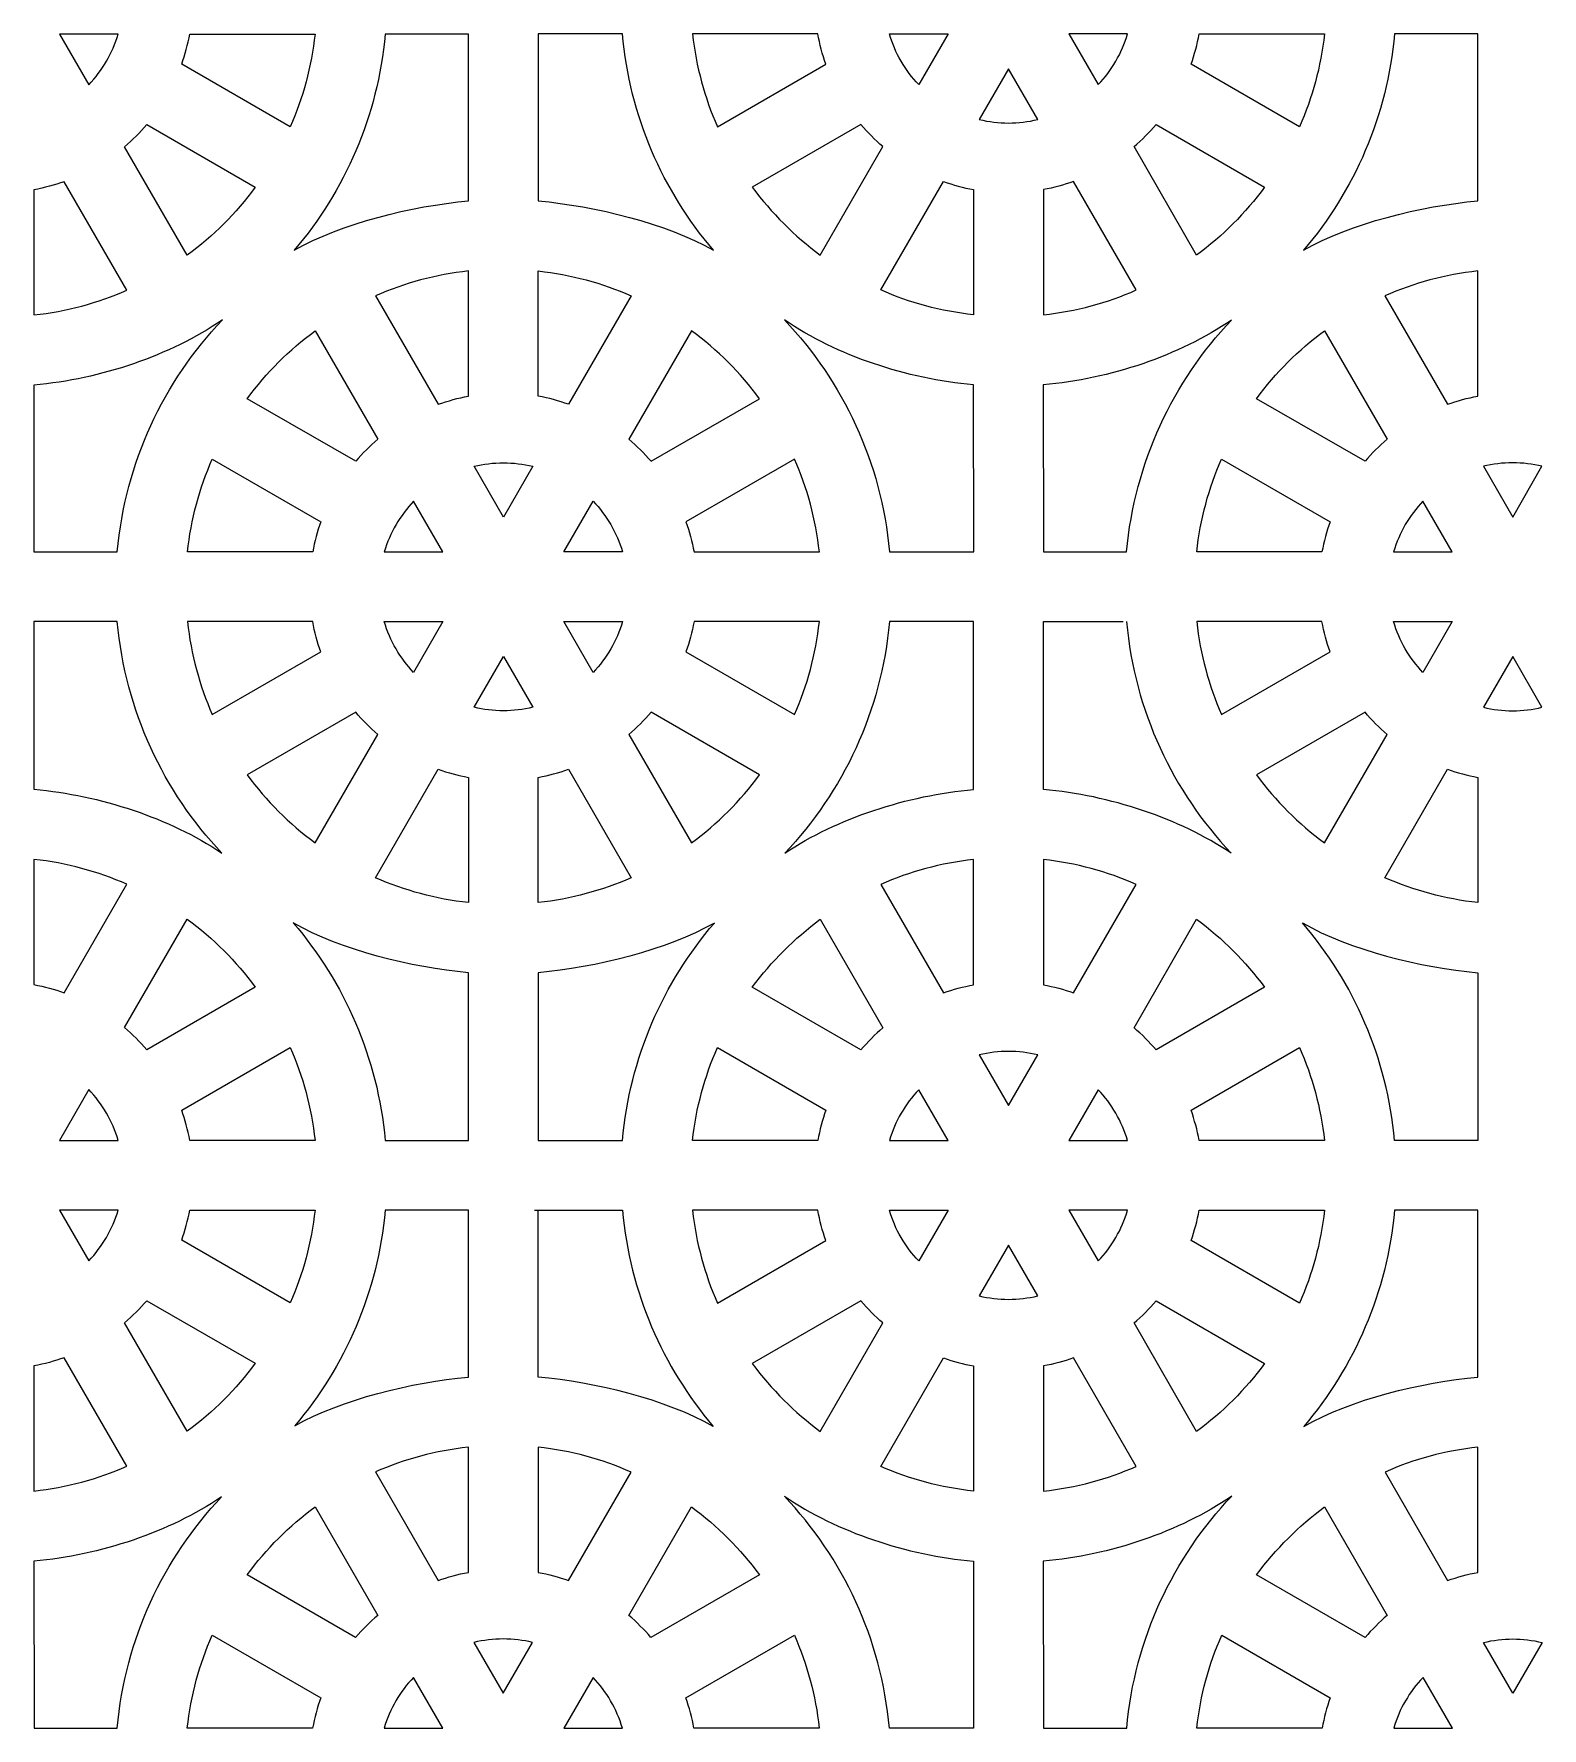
# Model space of a CAD drawing. Header units: centimetres. Extents: x -87 to 87, y -88 to 88.
# Drawn here: x 7.29 to 46.2, y -1.47 to 42.26 of the extents above; entities that cross this region are included whole.
import ezdxf

# ---------------------------------------------------------------- set-up
doc = ezdxf.new("R2010")
doc.units = ezdxf.units.CM
doc.header["$MEASUREMENT"] = 0
doc.layers.add('layer 1', color=7, linetype='Continuous')

msp = doc.modelspace()

# ---------------------------------------------------------------- linework, layer by layer
at = {"layer": 'layer 1', "color": 177, "lineweight": 9}
for points, knots in [([(7.94923, 42.25311), (7.94923, 42.25311), (9.46197, 42.25309), (9.46197, 42.25309), (9.46197, 42.25309), (9.31646, 41.75586), (9.05346, 41.30875), (8.70512, 40.94389), (8.70512, 40.94389), (8.70512, 40.94389), (7.94923, 42.25311), (7.94923, 42.25311)], [0, 0, 0, 0, 0.25, 0.25, 0.25, 0.25, 0.5, 0.5, 0.5, 0.5, 1, 1, 1, 1]), ([(13.90044, 39.85642), (14.22899, 40.60361), (14.4493, 41.40914), (14.54148, 42.25309), (14.54148, 42.25309), (14.54148, 42.25309), (11.3095, 42.25309), (11.3095, 42.25309), (11.3095, 42.25309), (11.26074, 41.98494), (11.19057, 41.72422), (11.10085, 41.4728), (11.10085, 41.4728), (11.10085, 41.4728), (13.90044, 39.85642), (13.90044, 39.85642)], [0, 0, 0, 0, 0.2, 0.2, 0.2, 0.2, 0.4, 0.4, 0.4, 0.4, 0.6, 0.6, 0.6, 0.6, 1, 1, 1, 1]), ([(18.49954, 42.25309), (18.49954, 42.25309), (18.50062, 37.94697), (18.50062, 37.94697), (18.50062, 37.94697), (17.03431, 37.81612), (15.22197, 37.3686), (14.00651, 36.67334), (14.00651, 36.67334), (15.31059, 38.20456), (16.16122, 40.13379), (16.35035, 42.25308), (16.35035, 42.25308), (16.35035, 42.25308), (18.49954, 42.25309), (18.49954, 42.25309)], [0, 0, 0, 0, 0.2, 0.2, 0.2, 0.2, 0.4, 0.4, 0.4, 0.4, 0.6, 0.6, 0.6, 0.6, 1, 1, 1, 1]), ([(20.30053, 42.25699), (20.30053, 42.25699), (22.47116, 42.25699), (22.47116, 42.25699), (22.47116, 42.25699), (22.66045, 40.13591), (23.51236, 38.20519), (24.81834, 36.67334), (24.81834, 36.67334), (23.60264, 37.36873), (21.7664, 37.81628), (20.2998, 37.94704), (20.2998, 37.94704), (20.2998, 37.94704), (20.30053, 42.25699), (20.30053, 42.25699)], [0, 0, 0, 0, 0.2, 0.2, 0.2, 0.2, 0.4, 0.4, 0.4, 0.4, 0.6, 0.6, 0.6, 0.6, 1, 1, 1, 1]), ([(24.28005, 42.25699), (24.28005, 42.25699), (27.51203, 42.25701), (27.51203, 42.25701), (27.51203, 42.25701), (27.56081, 41.98882), (27.63087, 41.72805), (27.7206, 41.4766), (27.7206, 41.4766), (27.7206, 41.4766), (24.92118, 39.86034), (24.92118, 39.86034), (24.92118, 39.86034), (24.59263, 40.60754), (24.37224, 41.41303), (24.28005, 42.25699)], [0, 0, 0, 0, 0.2, 0.2, 0.2, 0.2, 0.4, 0.4, 0.4, 0.4, 0.6, 0.6, 0.6, 0.6, 1, 1, 1, 1]), ([(30.11646, 40.94776), (30.11646, 40.94776), (30.87235, 42.25699), (30.87235, 42.25699), (30.87235, 42.25699), (30.87235, 42.25699), (29.35957, 42.25699), (29.35957, 42.25699), (29.35957, 42.25699), (29.50507, 41.75979), (29.76809, 41.31266), (30.11646, 40.94776)], [0, 0, 0, 0, 0.25, 0.25, 0.25, 0.25, 0.5, 0.5, 0.5, 0.5, 1, 1, 1, 1]), ([(33.99009, 42.25701), (33.99009, 42.25701), (35.50283, 42.25699), (35.50283, 42.25699), (35.50283, 42.25699), (35.35732, 41.75976), (35.09432, 41.31265), (34.74598, 40.94779), (34.74598, 40.94779), (34.74598, 40.94779), (33.99009, 42.25701), (33.99009, 42.25701)], [0, 0, 0, 0, 0.25, 0.25, 0.25, 0.25, 0.5, 0.5, 0.5, 0.5, 1, 1, 1, 1]), ([(39.9413, 39.86032), (40.26985, 40.60751), (40.49016, 41.41304), (40.58234, 42.25699), (40.58234, 42.25699), (40.58234, 42.25699), (37.35036, 42.25699), (37.35036, 42.25699), (37.35036, 42.25699), (37.3016, 41.98884), (37.23143, 41.72812), (37.14171, 41.4767), (37.14171, 41.4767), (37.14171, 41.4767), (39.9413, 39.86032), (39.9413, 39.86032)], [0, 0, 0, 0, 0.2, 0.2, 0.2, 0.2, 0.4, 0.4, 0.4, 0.4, 0.6, 0.6, 0.6, 0.6, 1, 1, 1, 1]), ([(40.04527, 36.67476), (41.35055, 38.20637), (42.20197, 40.13655), (42.39121, 42.25698), (42.39121, 42.25698), (42.39121, 42.25698), (44.53864, 42.25709), (44.53864, 42.25709), (44.53864, 42.25709), (44.53864, 42.25709), (44.53863, 37.94706), (44.53863, 37.94706), (44.53863, 37.94706), (43.07327, 37.81629), (41.26015, 37.36927), (40.04527, 36.67476)], [0, 0, 0, 0, 0.2, 0.2, 0.2, 0.2, 0.4, 0.4, 0.4, 0.4, 0.6, 0.6, 0.6, 0.6, 1, 1, 1, 1]), ([(31.67488, 40.04701), (31.67488, 40.04701), (32.43121, 41.35702), (32.43121, 41.35702), (32.43121, 41.35702), (32.43121, 41.35702), (33.18759, 40.04699), (33.18759, 40.04699), (33.18759, 40.04699), (32.69283, 39.927), (32.16964, 39.92705), (31.67488, 40.04701)], [0, 0, 0, 0, 0.25, 0.25, 0.25, 0.25, 0.5, 0.5, 0.5, 0.5, 1, 1, 1, 1]), ([(9.62887, 39.34389), (9.62887, 39.34389), (11.24508, 36.5445), (11.24508, 36.5445), (11.24508, 36.5445), (11.91448, 37.03712), (12.50638, 37.62901), (12.999, 38.29841), (12.999, 38.29841), (12.999, 38.29841), (10.19964, 39.91467), (10.19964, 39.91467), (10.19964, 39.91467), (10.02501, 39.70947), (9.83408, 39.51853), (9.62887, 39.34389)], [0, 0, 0, 0, 0.2, 0.2, 0.2, 0.2, 0.4, 0.4, 0.4, 0.4, 0.6, 0.6, 0.6, 0.6, 1, 1, 1, 1]), ([(27.57647, 36.54839), (26.90707, 37.04101), (26.31521, 37.63291), (25.82258, 38.30231), (25.82258, 38.30231), (25.82258, 38.30231), (28.62183, 39.91846), (28.62183, 39.91846), (28.62183, 39.91846), (28.79648, 39.71324), (28.98744, 39.52231), (29.19265, 39.34767), (29.19265, 39.34767), (29.19265, 39.34767), (27.57647, 36.54839), (27.57647, 36.54839)], [0, 0, 0, 0, 0.2, 0.2, 0.2, 0.2, 0.4, 0.4, 0.4, 0.4, 0.6, 0.6, 0.6, 0.6, 1, 1, 1, 1]), ([(35.66973, 39.34779), (35.66973, 39.34779), (37.28594, 36.5484), (37.28594, 36.5484), (37.28594, 36.5484), (37.95534, 37.04102), (38.54724, 37.63291), (39.03986, 38.30231), (39.03986, 38.30231), (39.03986, 38.30231), (36.2405, 39.91857), (36.2405, 39.91857), (36.2405, 39.91857), (36.06587, 39.71337), (35.87494, 39.52243), (35.66973, 39.34779)], [0, 0, 0, 0, 0.2, 0.2, 0.2, 0.2, 0.4, 0.4, 0.4, 0.4, 0.6, 0.6, 0.6, 0.6, 1, 1, 1, 1]), ([(7.29032, 35.00205), (7.29032, 35.00205), (7.29032, 38.23396), (7.29032, 38.23396), (7.29032, 38.23396), (7.5585, 38.28273), (7.81926, 38.3529), (8.07071, 38.44264), (8.07071, 38.44264), (8.07071, 38.44264), (9.68706, 35.64305), (9.68706, 35.64305), (9.68706, 35.64305), (8.93984, 35.31449), (8.13428, 35.09424), (7.29032, 35.00205)], [0, 0, 0, 0, 0.2, 0.2, 0.2, 0.2, 0.4, 0.4, 0.4, 0.4, 0.6, 0.6, 0.6, 0.6, 1, 1, 1, 1]), ([(30.75084, 38.44652), (30.75084, 38.44652), (29.13463, 35.64719), (29.13463, 35.64719), (29.13463, 35.64719), (29.88183, 35.31863), (30.68723, 35.0982), (31.53118, 35.00603), (31.53118, 35.00603), (31.53118, 35.00603), (31.53118, 38.23785), (31.53118, 38.23785), (31.53118, 38.23785), (31.26301, 38.28661), (31.00228, 38.35679), (30.75084, 38.44652)], [0, 0, 0, 0, 0.2, 0.2, 0.2, 0.2, 0.4, 0.4, 0.4, 0.4, 0.6, 0.6, 0.6, 0.6, 1, 1, 1, 1]), ([(33.33118, 35.00595), (33.33118, 35.00595), (33.33118, 38.23786), (33.33118, 38.23786), (33.33118, 38.23786), (33.59936, 38.28663), (33.86012, 38.3568), (34.11157, 38.44654), (34.11157, 38.44654), (34.11157, 38.44654), (35.72792, 35.64695), (35.72792, 35.64695), (35.72792, 35.64695), (34.9807, 35.31839), (34.17514, 35.09814), (33.33118, 35.00595)], [0, 0, 0, 0, 0.2, 0.2, 0.2, 0.2, 0.4, 0.4, 0.4, 0.4, 0.6, 0.6, 0.6, 0.6, 1, 1, 1, 1]), ([(17.72026, 32.69745), (17.72026, 32.69745), (16.10405, 35.49678), (16.10405, 35.49678), (16.10405, 35.49678), (16.85125, 35.82534), (17.65665, 36.04577), (18.5006, 36.13794), (18.5006, 36.13794), (18.5006, 36.13794), (18.5006, 32.90612), (18.5006, 32.90612), (18.5006, 32.90612), (18.23243, 32.85736), (17.9717, 32.78718), (17.72026, 32.69745)], [0, 0, 0, 0, 0.2, 0.2, 0.2, 0.2, 0.4, 0.4, 0.4, 0.4, 0.6, 0.6, 0.6, 0.6, 1, 1, 1, 1]), ([(20.3006, 36.13802), (20.3006, 36.13802), (20.3006, 32.90611), (20.3006, 32.90611), (20.3006, 32.90611), (20.56878, 32.85734), (20.82954, 32.78717), (21.08099, 32.69743), (21.08099, 32.69743), (21.08099, 32.69743), (22.69734, 35.49702), (22.69734, 35.49702), (22.69734, 35.49702), (21.95012, 35.82558), (21.14456, 36.04583), (20.3006, 36.13802)], [0, 0, 0, 0, 0.2, 0.2, 0.2, 0.2, 0.4, 0.4, 0.4, 0.4, 0.6, 0.6, 0.6, 0.6, 1, 1, 1, 1]), ([(44.53864, 36.13818), (44.53864, 36.13818), (44.53867, 32.90622), (44.53867, 32.90622), (44.53867, 32.90622), (44.27047, 32.85744), (44.00971, 32.78732), (43.75826, 32.69759), (43.75826, 32.69759), (43.75826, 32.69759), (42.14192, 35.49714), (42.14192, 35.49714), (42.14192, 35.49714), (42.88913, 35.8257), (43.69468, 36.04602), (44.53864, 36.13818)], [0, 0, 0, 0, 0.2, 0.2, 0.2, 0.2, 0.4, 0.4, 0.4, 0.4, 0.6, 0.6, 0.6, 0.6, 1, 1, 1, 1]), ([(7.28853, 28.88669), (7.28853, 28.88669), (7.28952, 33.19303), (7.28952, 33.19303), (7.28952, 33.19303), (9.02475, 33.34773), (10.78396, 33.94593), (12.15029, 34.87341), (12.15029, 34.87341), (10.64005, 33.28392), (9.64686, 31.19848), (9.44058, 28.88698), (9.44058, 28.88698), (9.44058, 28.88698), (9.34984, 28.88723), (9.34984, 28.88723), (9.34984, 28.88723), (9.34984, 28.88723), (7.28853, 28.88669), (7.28853, 28.88669)], [0, 0, 0, 0, 0.16666667, 0.16666667, 0.16666667, 0.16666667, 0.33333333, 0.33333333, 0.33333333, 0.33333333, 0.5, 0.5, 0.5, 0.5, 0.66666667, 0.66666667, 0.66666667, 0.66666667, 1, 1, 1, 1]), ([(14.54589, 34.59558), (13.87649, 34.10296), (13.28463, 33.51106), (12.792, 32.84166), (12.792, 32.84166), (12.792, 32.84166), (15.59125, 31.22551), (15.59125, 31.22551), (15.59125, 31.22551), (15.7659, 31.43073), (15.95686, 31.62166), (16.16207, 31.7963), (16.16207, 31.7963), (16.16207, 31.7963), (14.54589, 34.59558), (14.54589, 34.59558)], [0, 0, 0, 0, 0.2, 0.2, 0.2, 0.2, 0.4, 0.4, 0.4, 0.4, 0.6, 0.6, 0.6, 0.6, 1, 1, 1, 1]), ([(22.63915, 31.79618), (22.63915, 31.79618), (24.25536, 34.59557), (24.25536, 34.59557), (24.25536, 34.59557), (24.92476, 34.10295), (25.51666, 33.51106), (26.00928, 32.84166), (26.00928, 32.84166), (26.00928, 32.84166), (23.20992, 31.2254), (23.20992, 31.2254), (23.20992, 31.2254), (23.03529, 31.4306), (22.84436, 31.62154), (22.63915, 31.79618)], [0, 0, 0, 0, 0.2, 0.2, 0.2, 0.2, 0.4, 0.4, 0.4, 0.4, 0.6, 0.6, 0.6, 0.6, 1, 1, 1, 1]), ([(31.53417, 28.88699), (31.53417, 28.88699), (29.36063, 28.88699), (29.36063, 28.88699), (29.36063, 28.88699), (29.15434, 31.19849), (28.16116, 33.28392), (26.65093, 34.8734), (26.65093, 34.8734), (28.0158, 33.94831), (29.7987, 33.35161), (31.5312, 33.197), (31.5312, 33.197), (31.5312, 33.197), (31.53417, 28.88699), (31.53417, 28.88699)], [0, 0, 0, 0, 0.2, 0.2, 0.2, 0.2, 0.4, 0.4, 0.4, 0.4, 0.6, 0.6, 0.6, 0.6, 1, 1, 1, 1]), ([(33.33118, 28.88699), (33.33118, 28.88699), (33.33038, 33.19693), (33.33038, 33.19693), (33.33038, 33.19693), (35.06151, 33.35127), (36.82145, 33.94699), (38.18569, 34.87071), (38.18569, 34.87071), (36.67693, 33.28153), (35.68477, 31.19716), (35.47862, 28.88699), (35.47862, 28.88699), (35.47862, 28.88699), (33.33118, 28.88699), (33.33118, 28.88699)], [0, 0, 0, 0, 0.2, 0.2, 0.2, 0.2, 0.4, 0.4, 0.4, 0.4, 0.6, 0.6, 0.6, 0.6, 1, 1, 1, 1]), ([(40.58396, 34.59563), (39.91454, 34.10299), (39.32261, 33.51117), (38.82999, 32.84178), (38.82999, 32.84178), (38.82999, 32.84178), (41.62936, 31.22557), (41.62936, 31.22557), (41.62936, 31.22557), (41.804, 31.43077), (41.99493, 31.62167), (42.20015, 31.79632), (42.20015, 31.79632), (42.20015, 31.79632), (40.58396, 34.59563), (40.58396, 34.59563)], [0, 0, 0, 0, 0.2, 0.2, 0.2, 0.2, 0.4, 0.4, 0.4, 0.4, 0.6, 0.6, 0.6, 0.6, 1, 1, 1, 1]), ([(11.24947, 28.88698), (11.24947, 28.88698), (14.48145, 28.88696), (14.48145, 28.88696), (14.48145, 28.88696), (14.53023, 29.15515), (14.60029, 29.41592), (14.69002, 29.66737), (14.69002, 29.66737), (14.69002, 29.66737), (11.8906, 31.28363), (11.8906, 31.28363), (11.8906, 31.28363), (11.56205, 30.53643), (11.34166, 29.73094), (11.24947, 28.88698)], [0, 0, 0, 0, 0.2, 0.2, 0.2, 0.2, 0.4, 0.4, 0.4, 0.4, 0.6, 0.6, 0.6, 0.6, 1, 1, 1, 1]), ([(18.6443, 31.09696), (18.6443, 31.09696), (19.40063, 29.78695), (19.40063, 29.78695), (19.40063, 29.78695), (19.40063, 29.78695), (20.15701, 31.09698), (20.15701, 31.09698), (20.15701, 31.09698), (19.66225, 31.21697), (19.13906, 31.21692), (18.6443, 31.09696)], [0, 0, 0, 0, 0.25, 0.25, 0.25, 0.25, 0.5, 0.5, 0.5, 0.5, 1, 1, 1, 1]), ([(26.91072, 31.28365), (27.23927, 30.53646), (27.45958, 29.73093), (27.55176, 28.88698), (27.55176, 28.88698), (27.55176, 28.88698), (24.31978, 28.88698), (24.31978, 28.88698), (24.31978, 28.88698), (24.27102, 29.15513), (24.20085, 29.41585), (24.11113, 29.66727), (24.11113, 29.66727), (24.11113, 29.66727), (26.91072, 31.28365), (26.91072, 31.28365)], [0, 0, 0, 0, 0.2, 0.2, 0.2, 0.2, 0.4, 0.4, 0.4, 0.4, 0.6, 0.6, 0.6, 0.6, 1, 1, 1, 1]), ([(37.92857, 31.28375), (37.6, 30.53652), (37.37967, 29.73098), (37.2875, 28.887), (37.2875, 28.887), (37.2875, 28.887), (40.51945, 28.88692), (40.51945, 28.88692), (40.51945, 28.88692), (40.56821, 29.15515), (40.6383, 29.41598), (40.72806, 29.66748), (40.72806, 29.66748), (40.72806, 29.66748), (37.92857, 31.28375), (37.92857, 31.28375)], [0, 0, 0, 0, 0.2, 0.2, 0.2, 0.2, 0.4, 0.4, 0.4, 0.4, 0.6, 0.6, 0.6, 0.6, 1, 1, 1, 1]), ([(46.19503, 31.0971), (46.19503, 31.0971), (45.43866, 29.78701), (45.43866, 29.78701), (45.43866, 29.78701), (45.43866, 29.78701), (44.68234, 31.0971), (44.68234, 31.0971), (44.68234, 31.0971), (45.17702, 31.21702), (45.70035, 31.21703), (46.19503, 31.0971)], [0, 0, 0, 0, 0.25, 0.25, 0.25, 0.25, 0.5, 0.5, 0.5, 0.5, 1, 1, 1, 1]), ([(17.08588, 30.19621), (17.08588, 30.19621), (17.84177, 28.88698), (17.84177, 28.88698), (17.84177, 28.88698), (17.84177, 28.88698), (16.32899, 28.88698), (16.32899, 28.88698), (16.32899, 28.88698), (16.47449, 29.38418), (16.73751, 29.83131), (17.08588, 30.19621)], [0, 0, 0, 0, 0.25, 0.25, 0.25, 0.25, 0.5, 0.5, 0.5, 0.5, 1, 1, 1, 1]), ([(20.95951, 28.88696), (20.95951, 28.88696), (22.47225, 28.88698), (22.47225, 28.88698), (22.47225, 28.88698), (22.32674, 29.38421), (22.06374, 29.83132), (21.7154, 30.19618), (21.7154, 30.19618), (21.7154, 30.19618), (20.95951, 28.88696), (20.95951, 28.88696)], [0, 0, 0, 0, 0.25, 0.25, 0.25, 0.25, 0.5, 0.5, 0.5, 0.5, 1, 1, 1, 1]), ([(43.12393, 30.19629), (43.12393, 30.19629), (43.87982, 28.88699), (43.87982, 28.88699), (43.87982, 28.88699), (43.87982, 28.88699), (42.36702, 28.88699), (42.36702, 28.88699), (42.36702, 28.88699), (42.51252, 29.38422), (42.77554, 29.83136), (43.12393, 30.19629)], [0, 0, 0, 0, 0.25, 0.25, 0.25, 0.25, 0.5, 0.5, 0.5, 0.5, 1, 1, 1, 1]), ([(12.13666, 21.11512), (10.78204, 22.02218), (9.00294, 22.60711), (7.29032, 22.75994), (7.29032, 22.75994), (7.29032, 22.75994), (7.29032, 27.08698), (7.29032, 27.08698), (7.29032, 27.08698), (7.29032, 27.08698), (9.44058, 27.08698), (9.44058, 27.08698), (9.44058, 27.08698), (9.64622, 24.78247), (10.63411, 22.70278), (12.13666, 21.11512)], [0, 0, 0, 0, 0.2, 0.2, 0.2, 0.2, 0.4, 0.4, 0.4, 0.4, 0.6, 0.6, 0.6, 0.6, 1, 1, 1, 1]), ([(11.89053, 24.69022), (11.56196, 25.43745), (11.34163, 26.24299), (11.24946, 27.08697), (11.24946, 27.08697), (11.24946, 27.08697), (14.48141, 27.08705), (14.48141, 27.08705), (14.48141, 27.08705), (14.53017, 26.81882), (14.60026, 26.55799), (14.69002, 26.30649), (14.69002, 26.30649), (14.69002, 26.30649), (11.89053, 24.69022), (11.89053, 24.69022)], [0, 0, 0, 0, 0.2, 0.2, 0.2, 0.2, 0.4, 0.4, 0.4, 0.4, 0.6, 0.6, 0.6, 0.6, 1, 1, 1, 1]), ([(17.08589, 25.77768), (17.08589, 25.77768), (17.84178, 27.08698), (17.84178, 27.08698), (17.84178, 27.08698), (17.84178, 27.08698), (16.32898, 27.08698), (16.32898, 27.08698), (16.32898, 27.08698), (16.47448, 26.58975), (16.7375, 26.14261), (17.08589, 25.77768)], [0, 0, 0, 0, 0.25, 0.25, 0.25, 0.25, 0.5, 0.5, 0.5, 0.5, 1, 1, 1, 1]), ([(20.95946, 27.08698), (20.95946, 27.08698), (21.7154, 25.77768), (21.7154, 25.77768), (21.7154, 25.77768), (22.06376, 26.14257), (22.32673, 26.58972), (22.47223, 27.08698), (22.47223, 27.08698), (22.47223, 27.08698), (20.95946, 27.08698), (20.95946, 27.08698)], [0, 0, 0, 0, 0.25, 0.25, 0.25, 0.25, 0.5, 0.5, 0.5, 0.5, 1, 1, 1, 1]), ([(26.91073, 24.69022), (26.91073, 24.69022), (24.11112, 26.30656), (24.11112, 26.30656), (24.11112, 26.30656), (24.20085, 26.55803), (24.2712, 26.81876), (24.31997, 27.08698), (24.31997, 27.08698), (24.31997, 27.08698), (27.55176, 27.08698), (27.55176, 27.08698), (27.55176, 27.08698), (27.45959, 26.243), (27.23928, 25.43743), (26.91073, 24.69022)], [0, 0, 0, 0, 0.2, 0.2, 0.2, 0.2, 0.4, 0.4, 0.4, 0.4, 0.6, 0.6, 0.6, 0.6, 1, 1, 1, 1]), ([(26.66055, 21.11064), (28.16538, 22.69886), (29.15481, 24.78036), (29.36064, 27.08698), (29.36064, 27.08698), (29.36064, 27.08698), (31.53118, 27.08699), (31.53118, 27.08699), (31.53118, 27.08699), (31.53118, 27.08699), (31.53117, 22.75606), (31.53117, 22.75606), (31.53117, 22.75606), (29.81808, 22.60318), (28.01543, 22.01809), (26.66055, 21.11064)], [0, 0, 0, 0, 0.2, 0.2, 0.2, 0.2, 0.4, 0.4, 0.4, 0.4, 0.6, 0.6, 0.6, 0.6, 1, 1, 1, 1]), ([(35.47862, 27.08699), (35.68448, 24.7801), (36.67418, 22.69838), (38.17937, 21.11008), (38.17937, 21.11008), (36.82428, 22.01785), (35.04463, 22.60315), (33.33118, 22.75605), (33.33118, 22.75605), (33.33118, 22.75605), (33.33118, 27.08698), (33.33118, 27.08698), (33.33118, 27.08698), (33.33118, 27.08698), (35.39299, 27.08698), (35.39299, 27.08698), (35.39299, 27.08698), (35.39299, 27.08698), (35.39299, 27.08699), (35.39299, 27.08699)], [0, 0, 0, 0, 0.16666667, 0.16666667, 0.16666667, 0.16666667, 0.33333333, 0.33333333, 0.33333333, 0.33333333, 0.5, 0.5, 0.5, 0.5, 0.66666667, 0.66666667, 0.66666667, 0.66666667, 1, 1, 1, 1]), ([(37.28751, 27.08699), (37.28751, 27.08699), (40.51949, 27.08701), (40.51949, 27.08701), (40.51949, 27.08701), (40.56827, 26.81882), (40.63833, 26.55805), (40.72806, 26.3066), (40.72806, 26.3066), (40.72806, 26.3066), (37.92864, 24.69034), (37.92864, 24.69034), (37.92864, 24.69034), (37.60009, 25.43754), (37.3797, 26.24303), (37.28751, 27.08699)], [0, 0, 0, 0, 0.2, 0.2, 0.2, 0.2, 0.4, 0.4, 0.4, 0.4, 0.6, 0.6, 0.6, 0.6, 1, 1, 1, 1]), ([(43.12392, 25.77776), (43.12392, 25.77776), (43.87981, 27.08699), (43.87981, 27.08699), (43.87981, 27.08699), (43.87981, 27.08699), (42.36703, 27.08699), (42.36703, 27.08699), (42.36703, 27.08699), (42.51253, 26.58979), (42.77555, 26.14266), (43.12392, 25.77776)], [0, 0, 0, 0, 0.25, 0.25, 0.25, 0.25, 0.5, 0.5, 0.5, 0.5, 1, 1, 1, 1]), ([(20.15699, 24.87687), (20.15699, 24.87687), (19.40062, 26.18696), (19.40062, 26.18696), (19.40062, 26.18696), (19.40062, 26.18696), (18.6443, 24.87687), (18.6443, 24.87687), (18.6443, 24.87687), (19.13898, 24.75695), (19.66231, 24.75694), (20.15699, 24.87687)], [0, 0, 0, 0, 0.25, 0.25, 0.25, 0.25, 0.5, 0.5, 0.5, 0.5, 1, 1, 1, 1]), ([(44.68234, 24.87701), (44.68234, 24.87701), (45.43867, 26.18702), (45.43867, 26.18702), (45.43867, 26.18702), (45.43867, 26.18702), (46.19505, 24.87699), (46.19505, 24.87699), (46.19505, 24.87699), (45.70029, 24.757), (45.1771, 24.75705), (44.68234, 24.87701)], [0, 0, 0, 0, 0.25, 0.25, 0.25, 0.25, 0.5, 0.5, 0.5, 0.5, 1, 1, 1, 1]), ([(14.54592, 21.37834), (13.8765, 21.87098), (13.28457, 22.4628), (12.79195, 23.13219), (12.79195, 23.13219), (12.79195, 23.13219), (15.59132, 24.7484), (15.59132, 24.7484), (15.59132, 24.7484), (15.76596, 24.5432), (15.95689, 24.3523), (16.16211, 24.17765), (16.16211, 24.17765), (16.16211, 24.17765), (14.54592, 21.37834), (14.54592, 21.37834)], [0, 0, 0, 0, 0.2, 0.2, 0.2, 0.2, 0.4, 0.4, 0.4, 0.4, 0.6, 0.6, 0.6, 0.6, 1, 1, 1, 1]), ([(26.00921, 23.13225), (25.51659, 22.46282), (24.92457, 21.87133), (24.25514, 21.37867), (24.25514, 21.37867), (24.25514, 21.37867), (22.63914, 24.17766), (22.63914, 24.17766), (22.63914, 24.17766), (22.84434, 24.35229), (23.03526, 24.54321), (23.2099, 24.74842), (23.2099, 24.74842), (23.2099, 24.74842), (26.00921, 23.13225), (26.00921, 23.13225)], [0, 0, 0, 0, 0.2, 0.2, 0.2, 0.2, 0.4, 0.4, 0.4, 0.4, 0.6, 0.6, 0.6, 0.6, 1, 1, 1, 1]), ([(40.58393, 21.37839), (39.91453, 21.87101), (39.32267, 22.46291), (38.83004, 23.13231), (38.83004, 23.13231), (38.83004, 23.13231), (41.62929, 24.74846), (41.62929, 24.74846), (41.62929, 24.74846), (41.80394, 24.54324), (41.9949, 24.35231), (42.20011, 24.17767), (42.20011, 24.17767), (42.20011, 24.17767), (40.58393, 21.37839), (40.58393, 21.37839)], [0, 0, 0, 0, 0.2, 0.2, 0.2, 0.2, 0.4, 0.4, 0.4, 0.4, 0.6, 0.6, 0.6, 0.6, 1, 1, 1, 1]), ([(18.5006, 19.83579), (18.5006, 19.83579), (18.50063, 23.06775), (18.50063, 23.06775), (18.50063, 23.06775), (18.23243, 23.11653), (17.97167, 23.18665), (17.72022, 23.27638), (17.72022, 23.27638), (17.72022, 23.27638), (16.10388, 20.47683), (16.10388, 20.47683), (16.10388, 20.47683), (16.85109, 20.14827), (17.65664, 19.92795), (18.5006, 19.83579)], [0, 0, 0, 0, 0.2, 0.2, 0.2, 0.2, 0.4, 0.4, 0.4, 0.4, 0.6, 0.6, 0.6, 0.6, 1, 1, 1, 1]), ([(21.08101, 23.27645), (20.82955, 23.18672), (20.56878, 23.11653), (20.30057, 23.06775), (20.30057, 23.06775), (20.30057, 23.06775), (20.3006, 19.83579), (20.3006, 19.83579), (20.3006, 19.83579), (21.14456, 19.92796), (21.94998, 20.14856), (22.6972, 20.47712), (22.6972, 20.47712), (22.6972, 20.47712), (21.08101, 23.27645), (21.08101, 23.27645)], [0, 0, 0, 0, 0.2, 0.2, 0.2, 0.2, 0.4, 0.4, 0.4, 0.4, 0.6, 0.6, 0.6, 0.6, 1, 1, 1, 1]), ([(43.7583, 23.27652), (43.7583, 23.27652), (42.14209, 20.47719), (42.14209, 20.47719), (42.14209, 20.47719), (42.88929, 20.14863), (43.69469, 19.9282), (44.53864, 19.83603), (44.53864, 19.83603), (44.53864, 19.83603), (44.53864, 23.06785), (44.53864, 23.06785), (44.53864, 23.06785), (44.27047, 23.11661), (44.00974, 23.18679), (43.7583, 23.27652)], [0, 0, 0, 0, 0.2, 0.2, 0.2, 0.2, 0.4, 0.4, 0.4, 0.4, 0.6, 0.6, 0.6, 0.6, 1, 1, 1, 1]), ([(8.07073, 17.51041), (7.81927, 17.60014), (7.5585, 17.67033), (7.29029, 17.71911), (7.29029, 17.71911), (7.29029, 17.71911), (7.29032, 20.95107), (7.29032, 20.95107), (7.29032, 20.95107), (8.13428, 20.8589), (8.9397, 20.6383), (9.68692, 20.30974), (9.68692, 20.30974), (9.68692, 20.30974), (8.07073, 17.51041), (8.07073, 17.51041)], [0, 0, 0, 0, 0.2, 0.2, 0.2, 0.2, 0.4, 0.4, 0.4, 0.4, 0.6, 0.6, 0.6, 0.6, 1, 1, 1, 1]), ([(31.53118, 20.94718), (31.53118, 20.94718), (31.53121, 17.71522), (31.53121, 17.71522), (31.53121, 17.71522), (31.26301, 17.66644), (31.00225, 17.59632), (30.7508, 17.50659), (30.7508, 17.50659), (30.7508, 17.50659), (29.13446, 20.30614), (29.13446, 20.30614), (29.13446, 20.30614), (29.88167, 20.6347), (30.68722, 20.85502), (31.53118, 20.94718)], [0, 0, 0, 0, 0.2, 0.2, 0.2, 0.2, 0.4, 0.4, 0.4, 0.4, 0.6, 0.6, 0.6, 0.6, 1, 1, 1, 1]), ([(34.11159, 17.50652), (33.86013, 17.59625), (33.59936, 17.66644), (33.33115, 17.71522), (33.33115, 17.71522), (33.33115, 17.71522), (33.33118, 20.94718), (33.33118, 20.94718), (33.33118, 20.94718), (34.17514, 20.85501), (34.98056, 20.63441), (35.72778, 20.30585), (35.72778, 20.30585), (35.72778, 20.30585), (34.11159, 17.50652), (34.11159, 17.50652)], [0, 0, 0, 0, 0.2, 0.2, 0.2, 0.2, 0.4, 0.4, 0.4, 0.4, 0.6, 0.6, 0.6, 0.6, 1, 1, 1, 1]), ([(12.99893, 17.65461), (12.50631, 18.32404), (11.91429, 18.91553), (11.24486, 19.40819), (11.24486, 19.40819), (11.24486, 19.40819), (9.62886, 16.6092), (9.62886, 16.6092), (9.62886, 16.6092), (9.83406, 16.43457), (10.02498, 16.24365), (10.19962, 16.03844), (10.19962, 16.03844), (10.19962, 16.03844), (12.99893, 17.65461), (12.99893, 17.65461)], [0, 0, 0, 0, 0.2, 0.2, 0.2, 0.2, 0.4, 0.4, 0.4, 0.4, 0.6, 0.6, 0.6, 0.6, 1, 1, 1, 1]), ([(18.5006, 13.69988), (18.5006, 13.69988), (16.35036, 13.69988), (16.35036, 13.69988), (16.35036, 13.69988), (16.15999, 15.83319), (15.29926, 17.77381), (13.98048, 19.30981), (13.98048, 19.30981), (15.19983, 18.60929), (17.02787, 18.15833), (18.50059, 18.02691), (18.50059, 18.02691), (18.50059, 18.02691), (18.5006, 13.69988), (18.5006, 13.69988)], [0, 0, 0, 0, 0.2, 0.2, 0.2, 0.2, 0.4, 0.4, 0.4, 0.4, 0.6, 0.6, 0.6, 0.6, 1, 1, 1, 1]), ([(24.84315, 19.30875), (23.52312, 17.77227), (22.66164, 15.83051), (22.47116, 13.69599), (22.47116, 13.69599), (22.47116, 13.69599), (20.3006, 13.69988), (20.3006, 13.69988), (20.3006, 13.69988), (20.3006, 13.69988), (20.3006, 18.02692), (20.3006, 18.02692), (20.3006, 18.02692), (21.77265, 18.15828), (23.62416, 18.6088), (24.84315, 19.30875)], [0, 0, 0, 0, 0.2, 0.2, 0.2, 0.2, 0.4, 0.4, 0.4, 0.4, 0.6, 0.6, 0.6, 0.6, 1, 1, 1, 1]), ([(27.5765, 19.40463), (26.90708, 18.91199), (26.31515, 18.32017), (25.82253, 17.65078), (25.82253, 17.65078), (25.82253, 17.65078), (28.6219, 16.03457), (28.6219, 16.03457), (28.6219, 16.03457), (28.79654, 16.23977), (28.98747, 16.43067), (29.19269, 16.60532), (29.19269, 16.60532), (29.19269, 16.60532), (27.5765, 19.40463), (27.5765, 19.40463)], [0, 0, 0, 0, 0.2, 0.2, 0.2, 0.2, 0.4, 0.4, 0.4, 0.4, 0.6, 0.6, 0.6, 0.6, 1, 1, 1, 1]), ([(39.03979, 17.65072), (38.54717, 18.32015), (37.95515, 18.91164), (37.28572, 19.4043), (37.28572, 19.4043), (37.28572, 19.4043), (35.66972, 16.60531), (35.66972, 16.60531), (35.66972, 16.60531), (35.87492, 16.43068), (36.06584, 16.23976), (36.24048, 16.03455), (36.24048, 16.03455), (36.24048, 16.03455), (39.03979, 17.65072), (39.03979, 17.65072)], [0, 0, 0, 0, 0.2, 0.2, 0.2, 0.2, 0.4, 0.4, 0.4, 0.4, 0.6, 0.6, 0.6, 0.6, 1, 1, 1, 1]), ([(44.53865, 13.69599), (44.53865, 13.69599), (44.53866, 18.027), (44.53866, 18.027), (44.53866, 18.027), (43.06572, 18.15845), (41.23759, 18.60944), (40.01807, 19.3101), (40.01807, 19.3101), (41.33875, 17.77342), (42.20069, 15.83114), (42.39122, 13.69599), (42.39122, 13.69599), (42.39122, 13.69599), (44.53865, 13.69599), (44.53865, 13.69599)], [0, 0, 0, 0, 0.2, 0.2, 0.2, 0.2, 0.4, 0.4, 0.4, 0.4, 0.6, 0.6, 0.6, 0.6, 1, 1, 1, 1]), ([(13.90045, 16.09664), (13.90045, 16.09664), (11.10084, 14.4803), (11.10084, 14.4803), (11.10084, 14.4803), (11.19057, 14.22883), (11.26092, 13.9681), (11.30969, 13.69988), (11.30969, 13.69988), (11.30969, 13.69988), (14.54148, 13.69988), (14.54148, 13.69988), (14.54148, 13.69988), (14.44931, 14.54386), (14.229, 15.34943), (13.90045, 16.09664)], [0, 0, 0, 0, 0.2, 0.2, 0.2, 0.2, 0.4, 0.4, 0.4, 0.4, 0.6, 0.6, 0.6, 0.6, 1, 1, 1, 1]), ([(24.92111, 16.09275), (24.59254, 15.34552), (24.37221, 14.53998), (24.28004, 13.696), (24.28004, 13.696), (24.28004, 13.696), (27.51199, 13.69592), (27.51199, 13.69592), (27.51199, 13.69592), (27.56075, 13.96415), (27.63084, 14.22498), (27.7206, 14.47648), (27.7206, 14.47648), (27.7206, 14.47648), (24.92111, 16.09275), (24.92111, 16.09275)], [0, 0, 0, 0, 0.2, 0.2, 0.2, 0.2, 0.4, 0.4, 0.4, 0.4, 0.6, 0.6, 0.6, 0.6, 1, 1, 1, 1]), ([(33.18757, 15.9061), (33.18757, 15.9061), (32.4312, 14.59601), (32.4312, 14.59601), (32.4312, 14.59601), (32.4312, 14.59601), (31.67488, 15.9061), (31.67488, 15.9061), (31.67488, 15.9061), (32.16956, 16.02602), (32.69289, 16.02603), (33.18757, 15.9061)], [0, 0, 0, 0, 0.25, 0.25, 0.25, 0.25, 0.5, 0.5, 0.5, 0.5, 1, 1, 1, 1]), ([(39.94131, 16.09275), (39.94131, 16.09275), (37.1417, 14.47641), (37.1417, 14.47641), (37.1417, 14.47641), (37.23143, 14.22494), (37.30178, 13.96421), (37.35055, 13.69599), (37.35055, 13.69599), (37.35055, 13.69599), (40.58234, 13.69599), (40.58234, 13.69599), (40.58234, 13.69599), (40.49017, 14.53997), (40.26986, 15.34554), (39.94131, 16.09275)], [0, 0, 0, 0, 0.2, 0.2, 0.2, 0.2, 0.4, 0.4, 0.4, 0.4, 0.6, 0.6, 0.6, 0.6, 1, 1, 1, 1]), ([(7.94918, 13.69988), (7.94918, 13.69988), (8.70512, 15.00918), (8.70512, 15.00918), (8.70512, 15.00918), (9.05348, 14.64429), (9.31645, 14.19714), (9.46195, 13.69988), (9.46195, 13.69988), (9.46195, 13.69988), (7.94918, 13.69988), (7.94918, 13.69988)], [0, 0, 0, 0, 0.25, 0.25, 0.25, 0.25, 0.5, 0.5, 0.5, 0.5, 1, 1, 1, 1]), ([(30.11647, 15.00529), (30.11647, 15.00529), (30.87236, 13.69599), (30.87236, 13.69599), (30.87236, 13.69599), (30.87236, 13.69599), (29.35956, 13.69599), (29.35956, 13.69599), (29.35956, 13.69599), (29.50506, 14.19322), (29.76808, 14.64036), (30.11647, 15.00529)], [0, 0, 0, 0, 0.25, 0.25, 0.25, 0.25, 0.5, 0.5, 0.5, 0.5, 1, 1, 1, 1]), ([(33.99004, 13.69599), (33.99004, 13.69599), (34.74598, 15.00529), (34.74598, 15.00529), (34.74598, 15.00529), (35.09434, 14.6404), (35.35731, 14.19325), (35.50281, 13.69599), (35.50281, 13.69599), (35.50281, 13.69599), (33.99004, 13.69599), (33.99004, 13.69599)], [0, 0, 0, 0, 0.25, 0.25, 0.25, 0.25, 0.5, 0.5, 0.5, 0.5, 1, 1, 1, 1]), ([(7.94923, 11.8999), (7.94923, 11.8999), (9.46197, 11.89988), (9.46197, 11.89988), (9.46197, 11.89988), (9.31646, 11.40265), (9.05346, 10.95554), (8.70512, 10.59068), (8.70512, 10.59068), (8.70512, 10.59068), (7.94923, 11.8999), (7.94923, 11.8999)], [0, 0, 0, 0, 0.25, 0.25, 0.25, 0.25, 0.5, 0.5, 0.5, 0.5, 1, 1, 1, 1]), ([(13.90044, 9.50321), (14.22899, 10.2504), (14.4493, 11.05593), (14.54148, 11.89988), (14.54148, 11.89988), (14.54148, 11.89988), (11.3095, 11.89988), (11.3095, 11.89988), (11.3095, 11.89988), (11.26074, 11.63173), (11.19057, 11.37101), (11.10085, 11.11959), (11.10085, 11.11959), (11.10085, 11.11959), (13.90044, 9.50321), (13.90044, 9.50321)], [0, 0, 0, 0, 0.2, 0.2, 0.2, 0.2, 0.4, 0.4, 0.4, 0.4, 0.6, 0.6, 0.6, 0.6, 1, 1, 1, 1]), ([(14.01822, 6.33222), (15.31554, 7.86051), (16.16151, 9.78387), (16.35007, 11.89672), (16.35007, 11.89672), (16.35007, 11.89672), (18.49778, 11.89599), (18.49778, 11.89599), (18.49778, 11.89599), (18.49778, 11.89599), (18.49777, 7.58995), (18.49777, 7.58995), (18.49777, 7.58995), (17.04268, 7.4601), (15.22681, 7.0184), (14.01822, 6.33222)], [0, 0, 0, 0, 0.2, 0.2, 0.2, 0.2, 0.4, 0.4, 0.4, 0.4, 0.6, 0.6, 0.6, 0.6, 1, 1, 1, 1]), ([(20.20076, 11.89599), (20.20076, 11.89599), (20.29778, 11.89599), (20.29778, 11.89599), (20.29778, 11.89599), (20.29778, 11.89599), (22.47116, 11.89599), (22.47116, 11.89599), (22.47116, 11.89599), (22.66024, 9.77728), (23.51045, 7.84852), (24.81394, 6.3175), (24.81394, 6.3175), (23.59897, 7.0121), (21.76325, 7.45917), (20.29778, 7.58994), (20.29778, 7.58994), (20.29778, 7.58994), (20.29778, 11.89599), (20.29778, 11.89599), (20.29778, 11.89599), (20.29778, 11.89599), (20.29778, 11.89989), (20.29778, 11.89989)], [0, 0, 0, 0, 0.14285714, 0.14285714, 0.14285714, 0.14285714, 0.28571429, 0.28571429, 0.28571429, 0.28571429, 0.42857143, 0.42857143, 0.42857143, 0.42857143, 0.57142857, 0.57142857, 0.57142857, 0.57142857, 0.71428571, 0.71428571, 0.71428571, 0.71428571, 1, 1, 1, 1]), ([(24.28005, 11.89599), (24.28005, 11.89599), (27.51203, 11.89601), (27.51203, 11.89601), (27.51203, 11.89601), (27.56081, 11.62782), (27.63087, 11.36705), (27.7206, 11.1156), (27.7206, 11.1156), (27.7206, 11.1156), (24.92118, 9.49934), (24.92118, 9.49934), (24.92118, 9.49934), (24.59263, 10.24654), (24.37224, 11.05203), (24.28005, 11.89599)], [0, 0, 0, 0, 0.2, 0.2, 0.2, 0.2, 0.4, 0.4, 0.4, 0.4, 0.6, 0.6, 0.6, 0.6, 1, 1, 1, 1]), ([(30.11646, 10.58676), (30.11646, 10.58676), (30.87235, 11.89599), (30.87235, 11.89599), (30.87235, 11.89599), (30.87235, 11.89599), (29.35957, 11.89599), (29.35957, 11.89599), (29.35957, 11.89599), (29.50507, 11.39879), (29.76809, 10.95166), (30.11646, 10.58676)], [0, 0, 0, 0, 0.25, 0.25, 0.25, 0.25, 0.5, 0.5, 0.5, 0.5, 1, 1, 1, 1]), ([(33.99009, 11.89601), (33.99009, 11.89601), (35.50283, 11.89599), (35.50283, 11.89599), (35.50283, 11.89599), (35.35732, 11.39876), (35.09432, 10.95165), (34.74598, 10.58679), (34.74598, 10.58679), (34.74598, 10.58679), (33.99009, 11.89601), (33.99009, 11.89601)], [0, 0, 0, 0, 0.25, 0.25, 0.25, 0.25, 0.5, 0.5, 0.5, 0.5, 1, 1, 1, 1]), ([(39.9413, 9.49932), (40.26985, 10.24651), (40.49016, 11.05204), (40.58234, 11.89599), (40.58234, 11.89599), (40.58234, 11.89599), (37.35036, 11.89599), (37.35036, 11.89599), (37.35036, 11.89599), (37.3016, 11.62784), (37.23143, 11.36712), (37.14171, 11.1157), (37.14171, 11.1157), (37.14171, 11.1157), (39.9413, 9.49932), (39.9413, 9.49932)], [0, 0, 0, 0, 0.2, 0.2, 0.2, 0.2, 0.4, 0.4, 0.4, 0.4, 0.6, 0.6, 0.6, 0.6, 1, 1, 1, 1]), ([(44.54039, 11.89599), (44.54039, 11.89599), (44.54148, 7.58987), (44.54148, 7.58987), (44.54148, 7.58987), (43.07517, 7.45902), (41.26283, 7.0115), (40.04737, 6.31624), (40.04737, 6.31624), (41.35145, 7.84746), (42.20208, 9.77669), (42.39121, 11.89598), (42.39121, 11.89598), (42.39121, 11.89598), (44.54039, 11.89599), (44.54039, 11.89599)], [0, 0, 0, 0, 0.2, 0.2, 0.2, 0.2, 0.4, 0.4, 0.4, 0.4, 0.6, 0.6, 0.6, 0.6, 1, 1, 1, 1]), ([(31.67488, 9.68601), (31.67488, 9.68601), (32.43121, 10.99602), (32.43121, 10.99602), (32.43121, 10.99602), (32.43121, 10.99602), (33.18759, 9.68599), (33.18759, 9.68599), (33.18759, 9.68599), (32.69283, 9.566), (32.16964, 9.56605), (31.67488, 9.68601)], [0, 0, 0, 0, 0.25, 0.25, 0.25, 0.25, 0.5, 0.5, 0.5, 0.5, 1, 1, 1, 1]), ([(9.62887, 8.99068), (9.62887, 8.99068), (11.24508, 6.19129), (11.24508, 6.19129), (11.24508, 6.19129), (11.91448, 6.68391), (12.50638, 7.2758), (12.999, 7.9452), (12.999, 7.9452), (12.999, 7.9452), (10.19964, 9.56146), (10.19964, 9.56146), (10.19964, 9.56146), (10.02501, 9.35626), (9.83408, 9.16532), (9.62887, 8.99068)], [0, 0, 0, 0, 0.2, 0.2, 0.2, 0.2, 0.4, 0.4, 0.4, 0.4, 0.6, 0.6, 0.6, 0.6, 1, 1, 1, 1]), ([(27.57647, 6.18739), (26.90707, 6.68001), (26.31521, 7.27191), (25.82258, 7.94131), (25.82258, 7.94131), (25.82258, 7.94131), (28.62183, 9.55746), (28.62183, 9.55746), (28.62183, 9.55746), (28.79648, 9.35224), (28.98744, 9.16131), (29.19265, 8.98667), (29.19265, 8.98667), (29.19265, 8.98667), (27.57647, 6.18739), (27.57647, 6.18739)], [0, 0, 0, 0, 0.2, 0.2, 0.2, 0.2, 0.4, 0.4, 0.4, 0.4, 0.6, 0.6, 0.6, 0.6, 1, 1, 1, 1]), ([(35.66973, 8.98679), (35.66973, 8.98679), (37.28594, 6.1874), (37.28594, 6.1874), (37.28594, 6.1874), (37.95534, 6.68002), (38.54724, 7.27191), (39.03986, 7.94131), (39.03986, 7.94131), (39.03986, 7.94131), (36.2405, 9.55757), (36.2405, 9.55757), (36.2405, 9.55757), (36.06587, 9.35237), (35.87494, 9.16143), (35.66973, 8.98679)], [0, 0, 0, 0, 0.2, 0.2, 0.2, 0.2, 0.4, 0.4, 0.4, 0.4, 0.6, 0.6, 0.6, 0.6, 1, 1, 1, 1]), ([(7.29032, 4.64884), (7.29032, 4.64884), (7.29032, 7.88075), (7.29032, 7.88075), (7.29032, 7.88075), (7.5585, 7.92952), (7.81926, 7.99969), (8.07071, 8.08943), (8.07071, 8.08943), (8.07071, 8.08943), (9.68706, 5.28984), (9.68706, 5.28984), (9.68706, 5.28984), (8.93984, 4.96128), (8.13428, 4.74103), (7.29032, 4.64884)], [0, 0, 0, 0, 0.2, 0.2, 0.2, 0.2, 0.4, 0.4, 0.4, 0.4, 0.6, 0.6, 0.6, 0.6, 1, 1, 1, 1]), ([(30.75084, 8.08552), (30.75084, 8.08552), (29.13463, 5.28619), (29.13463, 5.28619), (29.13463, 5.28619), (29.88183, 4.95763), (30.68723, 4.7372), (31.53118, 4.64503), (31.53118, 4.64503), (31.53118, 4.64503), (31.53118, 7.87685), (31.53118, 7.87685), (31.53118, 7.87685), (31.26301, 7.92561), (31.00228, 7.99579), (30.75084, 8.08552)], [0, 0, 0, 0, 0.2, 0.2, 0.2, 0.2, 0.4, 0.4, 0.4, 0.4, 0.6, 0.6, 0.6, 0.6, 1, 1, 1, 1]), ([(33.33118, 4.64495), (33.33118, 4.64495), (33.33118, 7.87686), (33.33118, 7.87686), (33.33118, 7.87686), (33.59936, 7.92563), (33.86012, 7.9958), (34.11157, 8.08554), (34.11157, 8.08554), (34.11157, 8.08554), (35.72792, 5.28595), (35.72792, 5.28595), (35.72792, 5.28595), (34.9807, 4.95739), (34.17514, 4.73714), (33.33118, 4.64495)], [0, 0, 0, 0, 0.2, 0.2, 0.2, 0.2, 0.4, 0.4, 0.4, 0.4, 0.6, 0.6, 0.6, 0.6, 1, 1, 1, 1]), ([(18.49778, 5.78107), (18.49778, 5.78107), (18.49781, 2.54911), (18.49781, 2.54911), (18.49781, 2.54911), (18.22961, 2.50033), (17.96885, 2.43021), (17.7174, 2.34048), (17.7174, 2.34048), (17.7174, 2.34048), (16.10106, 5.14003), (16.10106, 5.14003), (16.10106, 5.14003), (16.84827, 5.46859), (17.65382, 5.68891), (18.49778, 5.78107)], [0, 0, 0, 0, 0.2, 0.2, 0.2, 0.2, 0.4, 0.4, 0.4, 0.4, 0.6, 0.6, 0.6, 0.6, 1, 1, 1, 1]), ([(21.07819, 2.34041), (20.82673, 2.43014), (20.56596, 2.50033), (20.29775, 2.54911), (20.29775, 2.54911), (20.29775, 2.54911), (20.29778, 5.78107), (20.29778, 5.78107), (20.29778, 5.78107), (21.14174, 5.6889), (21.94716, 5.4683), (22.69438, 5.13974), (22.69438, 5.13974), (22.69438, 5.13974), (21.07819, 2.34041), (21.07819, 2.34041)], [0, 0, 0, 0, 0.2, 0.2, 0.2, 0.2, 0.4, 0.4, 0.4, 0.4, 0.6, 0.6, 0.6, 0.6, 1, 1, 1, 1]), ([(43.76112, 2.34035), (43.76112, 2.34035), (42.14491, 5.13968), (42.14491, 5.13968), (42.14491, 5.13968), (42.89211, 5.46824), (43.69751, 5.68867), (44.54146, 5.78084), (44.54146, 5.78084), (44.54146, 5.78084), (44.54146, 2.54902), (44.54146, 2.54902), (44.54146, 2.54902), (44.27329, 2.50026), (44.01256, 2.43008), (43.76112, 2.34035)], [0, 0, 0, 0, 0.2, 0.2, 0.2, 0.2, 0.4, 0.4, 0.4, 0.4, 0.6, 0.6, 0.6, 0.6, 1, 1, 1, 1]), ([(12.13052, 4.49848), (10.62979, 2.91122), (9.64326, 0.83274), (9.43776, -1.47012), (9.43776, -1.47012), (9.43776, -1.47012), (7.29139, -1.47012), (7.29139, -1.47012), (7.29139, -1.47012), (7.29139, -1.47012), (7.28952, 2.83982), (7.28952, 2.83982), (7.28952, 2.83982), (9.01177, 2.99337), (10.77089, 3.58337), (12.13052, 4.49848)], [0, 0, 0, 0, 0.2, 0.2, 0.2, 0.2, 0.4, 0.4, 0.4, 0.4, 0.6, 0.6, 0.6, 0.6, 1, 1, 1, 1]), ([(31.53118, -1.47012), (31.53118, -1.47012), (31.5312, 2.836), (31.5312, 2.836), (31.5312, 2.836), (29.7971, 2.99076), (28.01514, 3.58841), (26.64945, 4.51497), (26.64945, 4.51497), (28.15894, 2.92564), (29.1516, 0.84073), (29.35782, -1.47012), (29.35782, -1.47012), (29.35782, -1.47012), (31.53118, -1.47012), (31.53118, -1.47012)], [0, 0, 0, 0, 0.2, 0.2, 0.2, 0.2, 0.4, 0.4, 0.4, 0.4, 0.6, 0.6, 0.6, 0.6, 1, 1, 1, 1]), ([(33.33117, -1.47012), (33.33117, -1.47012), (33.33038, 2.83593), (33.33038, 2.83593), (33.33038, 2.83593), (35.06561, 2.99063), (36.82482, 3.58883), (38.19115, 4.51631), (38.19115, 4.51631), (36.68091, 2.92682), (35.68772, 0.84138), (35.48144, -1.47012), (35.48144, -1.47012), (35.48144, -1.47012), (33.33117, -1.47012), (33.33117, -1.47012)], [0, 0, 0, 0, 0.2, 0.2, 0.2, 0.2, 0.4, 0.4, 0.4, 0.4, 0.6, 0.6, 0.6, 0.6, 1, 1, 1, 1]), ([(14.5431, 4.23852), (13.87368, 3.74588), (13.28175, 3.15406), (12.78913, 2.48467), (12.78913, 2.48467), (12.78913, 2.48467), (15.5885, 0.86846), (15.5885, 0.86846), (15.5885, 0.86846), (15.76314, 1.07366), (15.95407, 1.26456), (16.15929, 1.43921), (16.15929, 1.43921), (16.15929, 1.43921), (14.5431, 4.23852), (14.5431, 4.23852)], [0, 0, 0, 0, 0.2, 0.2, 0.2, 0.2, 0.4, 0.4, 0.4, 0.4, 0.6, 0.6, 0.6, 0.6, 1, 1, 1, 1]), ([(26.00639, 2.48461), (25.51377, 3.15404), (24.92175, 3.74553), (24.25232, 4.23819), (24.25232, 4.23819), (24.25232, 4.23819), (22.63632, 1.4392), (22.63632, 1.4392), (22.63632, 1.4392), (22.84152, 1.26457), (23.03244, 1.07365), (23.20708, 0.86844), (23.20708, 0.86844), (23.20708, 0.86844), (26.00639, 2.48461), (26.00639, 2.48461)], [0, 0, 0, 0, 0.2, 0.2, 0.2, 0.2, 0.4, 0.4, 0.4, 0.4, 0.6, 0.6, 0.6, 0.6, 1, 1, 1, 1]), ([(40.58675, 4.23848), (39.91735, 3.74586), (39.32549, 3.15396), (38.83286, 2.48456), (38.83286, 2.48456), (38.83286, 2.48456), (41.63211, 0.86841), (41.63211, 0.86841), (41.63211, 0.86841), (41.80676, 1.07363), (41.99772, 1.26456), (42.20293, 1.4392), (42.20293, 1.4392), (42.20293, 1.4392), (40.58675, 4.23848), (40.58675, 4.23848)], [0, 0, 0, 0, 0.2, 0.2, 0.2, 0.2, 0.4, 0.4, 0.4, 0.4, 0.6, 0.6, 0.6, 0.6, 1, 1, 1, 1]), ([(11.88771, 0.92664), (11.55914, 0.17941), (11.33881, -0.62613), (11.24664, -1.47011), (11.24664, -1.47011), (11.24664, -1.47011), (14.47859, -1.47019), (14.47859, -1.47019), (14.47859, -1.47019), (14.52735, -1.20196), (14.59744, -0.94113), (14.6872, -0.68963), (14.6872, -0.68963), (14.6872, -0.68963), (11.88771, 0.92664), (11.88771, 0.92664)], [0, 0, 0, 0, 0.2, 0.2, 0.2, 0.2, 0.4, 0.4, 0.4, 0.4, 0.6, 0.6, 0.6, 0.6, 1, 1, 1, 1]), ([(26.90791, 0.92664), (26.90791, 0.92664), (24.1083, -0.6897), (24.1083, -0.6897), (24.1083, -0.6897), (24.19803, -0.94117), (24.26838, -1.2019), (24.31715, -1.47012), (24.31715, -1.47012), (24.31715, -1.47012), (27.54894, -1.47012), (27.54894, -1.47012), (27.54894, -1.47012), (27.45677, -0.62614), (27.23646, 0.17943), (26.90791, 0.92664)], [0, 0, 0, 0, 0.2, 0.2, 0.2, 0.2, 0.4, 0.4, 0.4, 0.4, 0.6, 0.6, 0.6, 0.6, 1, 1, 1, 1]), ([(37.29033, -1.47012), (37.29033, -1.47012), (40.52231, -1.47014), (40.52231, -1.47014), (40.52231, -1.47014), (40.57109, -1.20195), (40.64115, -0.94118), (40.73088, -0.68973), (40.73088, -0.68973), (40.73088, -0.68973), (37.93146, 0.92653), (37.93146, 0.92653), (37.93146, 0.92653), (37.60291, 0.17933), (37.38252, -0.62616), (37.29033, -1.47012)], [0, 0, 0, 0, 0.2, 0.2, 0.2, 0.2, 0.4, 0.4, 0.4, 0.4, 0.6, 0.6, 0.6, 0.6, 1, 1, 1, 1]), ([(20.15417, 0.73999), (20.15417, 0.73999), (19.3978, -0.5701), (19.3978, -0.5701), (19.3978, -0.5701), (19.3978, -0.5701), (18.64148, 0.73999), (18.64148, 0.73999), (18.64148, 0.73999), (19.13616, 0.85991), (19.65949, 0.85992), (20.15417, 0.73999)], [0, 0, 0, 0, 0.25, 0.25, 0.25, 0.25, 0.5, 0.5, 0.5, 0.5, 1, 1, 1, 1]), ([(44.68516, 0.73986), (44.68516, 0.73986), (45.44149, -0.57015), (45.44149, -0.57015), (45.44149, -0.57015), (45.44149, -0.57015), (46.19787, 0.73988), (46.19787, 0.73988), (46.19787, 0.73988), (45.70311, 0.85987), (45.17992, 0.85982), (44.68516, 0.73986)], [0, 0, 0, 0, 0.25, 0.25, 0.25, 0.25, 0.5, 0.5, 0.5, 0.5, 1, 1, 1, 1]), ([(17.08307, -0.16082), (17.08307, -0.16082), (17.83896, -1.47012), (17.83896, -1.47012), (17.83896, -1.47012), (17.83896, -1.47012), (16.32616, -1.47012), (16.32616, -1.47012), (16.32616, -1.47012), (16.47166, -0.97289), (16.73468, -0.52575), (17.08307, -0.16082)], [0, 0, 0, 0, 0.25, 0.25, 0.25, 0.25, 0.5, 0.5, 0.5, 0.5, 1, 1, 1, 1]), ([(20.95664, -1.47012), (20.95664, -1.47012), (21.71258, -0.16082), (21.71258, -0.16082), (21.71258, -0.16082), (22.06094, -0.52571), (22.32391, -0.97286), (22.46941, -1.47012), (22.46941, -1.47012), (22.46941, -1.47012), (20.95664, -1.47012), (20.95664, -1.47012)], [0, 0, 0, 0, 0.25, 0.25, 0.25, 0.25, 0.5, 0.5, 0.5, 0.5, 1, 1, 1, 1]), ([(43.12674, -0.16089), (43.12674, -0.16089), (43.88263, -1.47012), (43.88263, -1.47012), (43.88263, -1.47012), (43.88263, -1.47012), (42.36985, -1.47012), (42.36985, -1.47012), (42.36985, -1.47012), (42.51535, -0.97292), (42.77837, -0.52579), (43.12674, -0.16089)], [0, 0, 0, 0, 0.25, 0.25, 0.25, 0.25, 0.5, 0.5, 0.5, 0.5, 1, 1, 1, 1])]:
    msp.add_open_spline(points, degree=3, knots=knots, dxfattribs=at)

doc.saveas('drawing.dxf')
